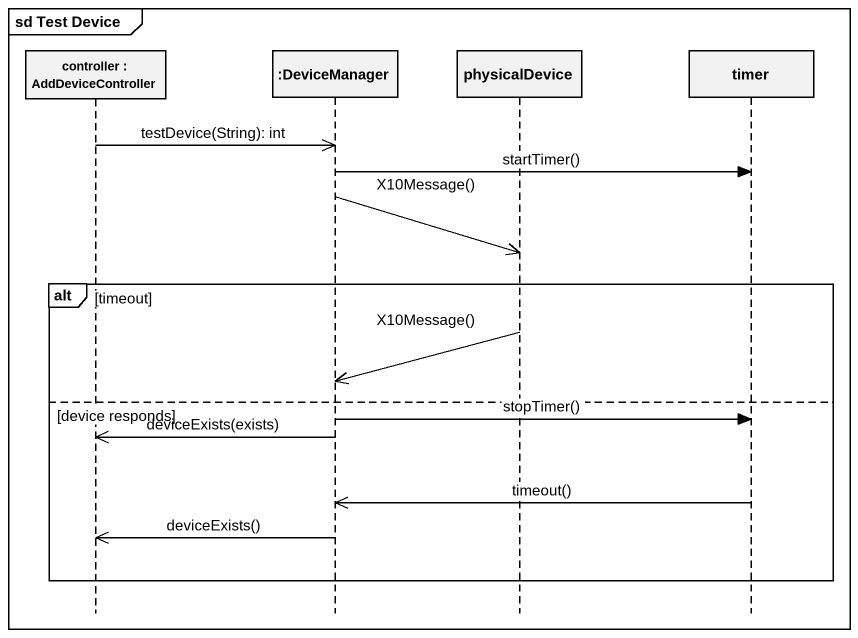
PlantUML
@startuml
mainframe sd Test Device
hide footbox
participant "controller : AddDeviceController" as controller
participant ":DeviceManager" as DeviceManager
participant physicalDevice
participant timer

controller ->> DeviceManager : testDevice(String): int
DeviceManager -> timer : startTimer()
DeviceManager ->> physicalDevice : X10Message()
alt timeout
  physicalDevice ->> DeviceManager : X10Message()
else device responds
  DeviceManager -> timer : stopTimer()
  DeviceManager ->> controller : deviceExists(exists)
  timer ->> DeviceManager : timeout()
  DeviceManager ->> controller : deviceExists()
end
@enduml
